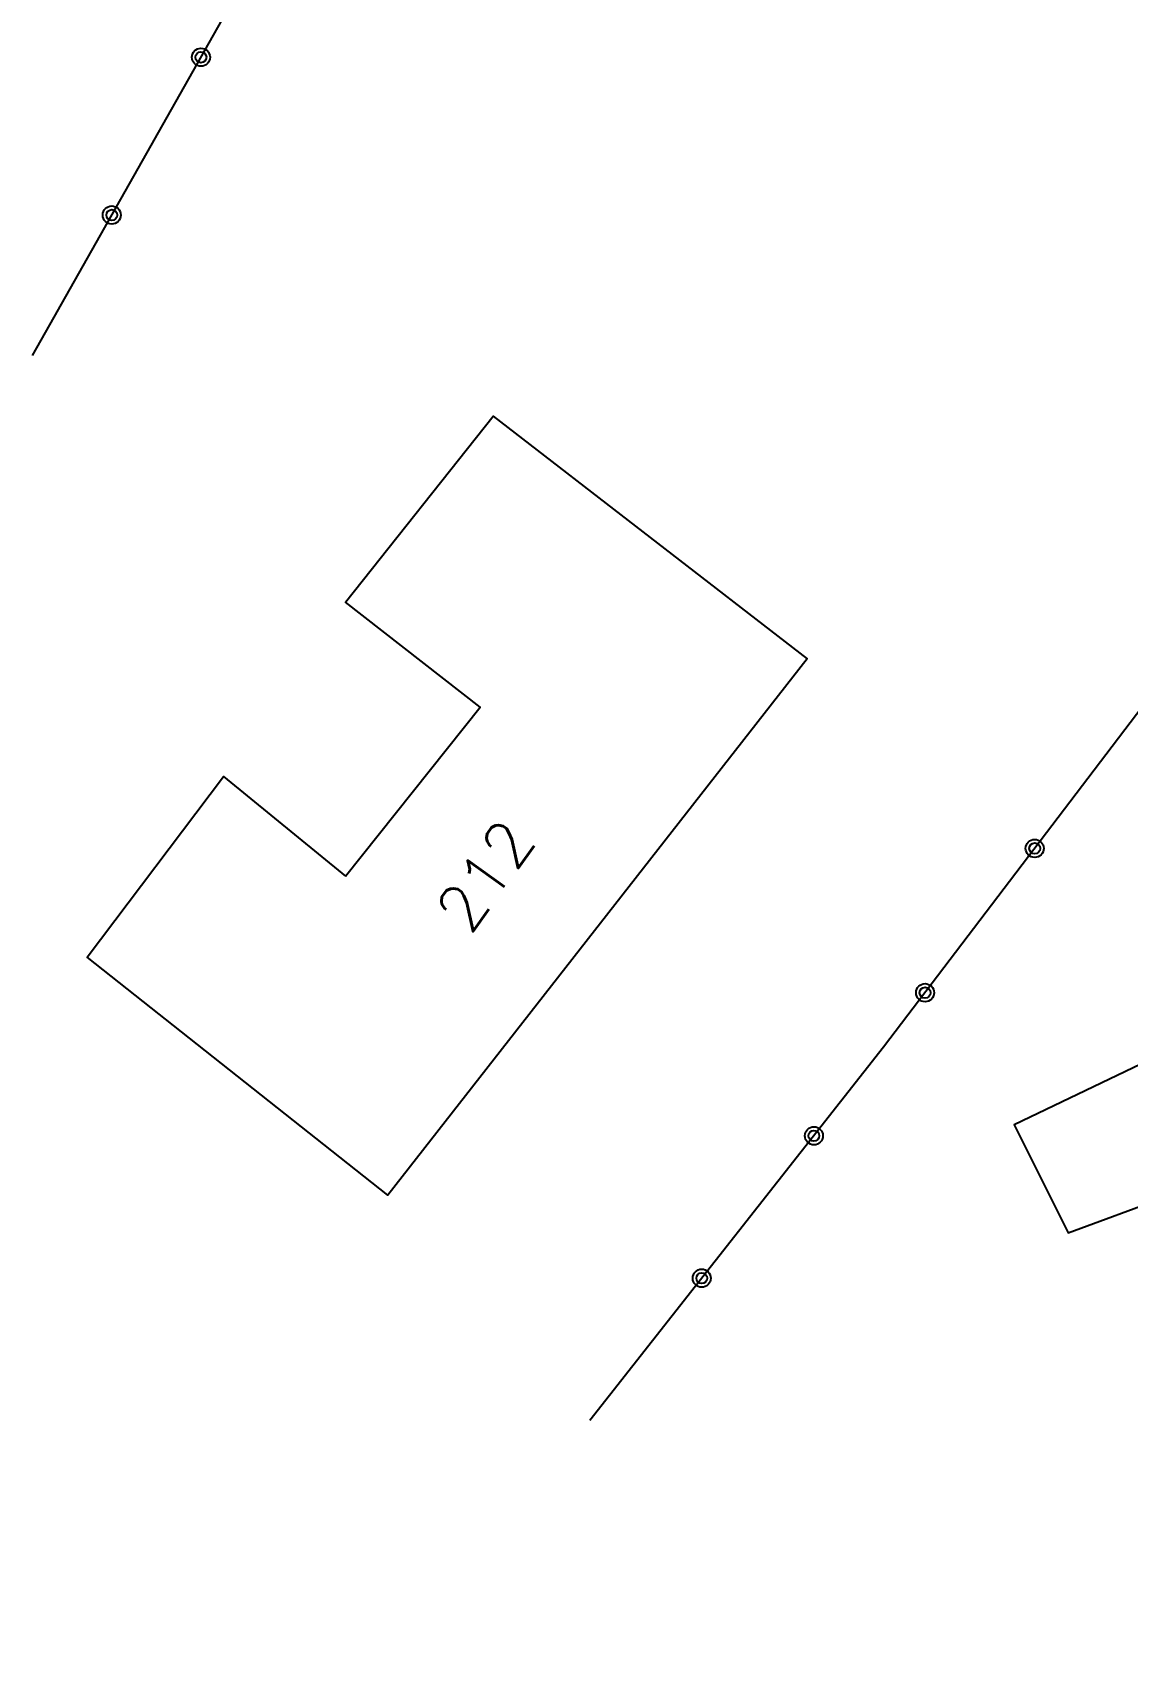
# Model space of a CAD drawing. Header units: millimetres. Extents: x 123000 to 124000, y 124000 to 125000.
# Drawn here: x 123597.8 to 123628.02, y 124129.97 to 124174.63 of the extents above; entities that cross this region are included whole.
import ezdxf
from ezdxf.enums import TextEntityAlignment as Align

# ---------------------------------------------------------------- set-up
doc = ezdxf.new("R2010")
doc.units = ezdxf.units.MM
for name, color, linetype in [('w0100', 7, 'CONTINUOUS'), ('w0322', 7, 'CONTINUOUS'), ('w0991', 7, 'CONTINUOUS')]:
    doc.layers.add(name, color=color, linetype=linetype)
doc.styles.get("Standard").update_dxf_attribs({"font": 'romans.shx', "width": 0.85})

msp = doc.modelspace()

# ---------------------------------------------------------------- linework, layer by layer
at = {"layer": 'w0100'}
for points in [[(123606.438, 124151.358), (123610.154, 124156.021), (123606.438, 124158.919), (123610.518, 124164.05), (123619.176, 124157.349), (123607.606, 124142.559), (123599.311, 124149.124), (123603.073, 124154.104), (123606.438, 124151.358)], [(123634.614, 124129.967), (123642.774, 124133.794), (123635.394, 124149.53), (123624.892, 124144.497), (123626.383, 124141.52), (123629.079, 124142.513), (123634.614, 124129.967)]]:
    msp.add_lwpolyline(points, dxfattribs=at)
at = {"layer": 'w0322'}
for points in [[(123597.796, 124165.716), (123622.135, 124208.767)], [(123650.192, 124154.067), (123641.065, 124172.638), (123621.29, 124146.638), (123613.177, 124136.34)]]:
    msp.add_lwpolyline(points, dxfattribs=at)
for centre, radius in [((123602.449, 124173.946), 0.25), ((123602.449, 124173.946), 0.15), ((123599.988, 124169.594), 0.25), ((123599.988, 124169.594), 0.15), ((123625.46, 124152.122), 0.25), ((123625.46, 124152.122), 0.15), ((123622.434, 124148.142), 0.25), ((123622.434, 124148.142), 0.15), ((123619.365, 124144.195), 0.25), ((123619.365, 124144.195), 0.15), ((123616.271, 124140.267), 0.25), ((123616.271, 124140.267), 0.15)]:
    msp.add_circle(centre, radius, dxfattribs=at)

# ---------------------------------------------------------------- texts
at = {"layer": 'w0991'}
msp.add_text('212', height=1.25, rotation=54.4319, dxfattribs=at).set_placement((123610.291, 124151.379), align=Align.MIDDLE)

doc.saveas('drawing.dxf')
